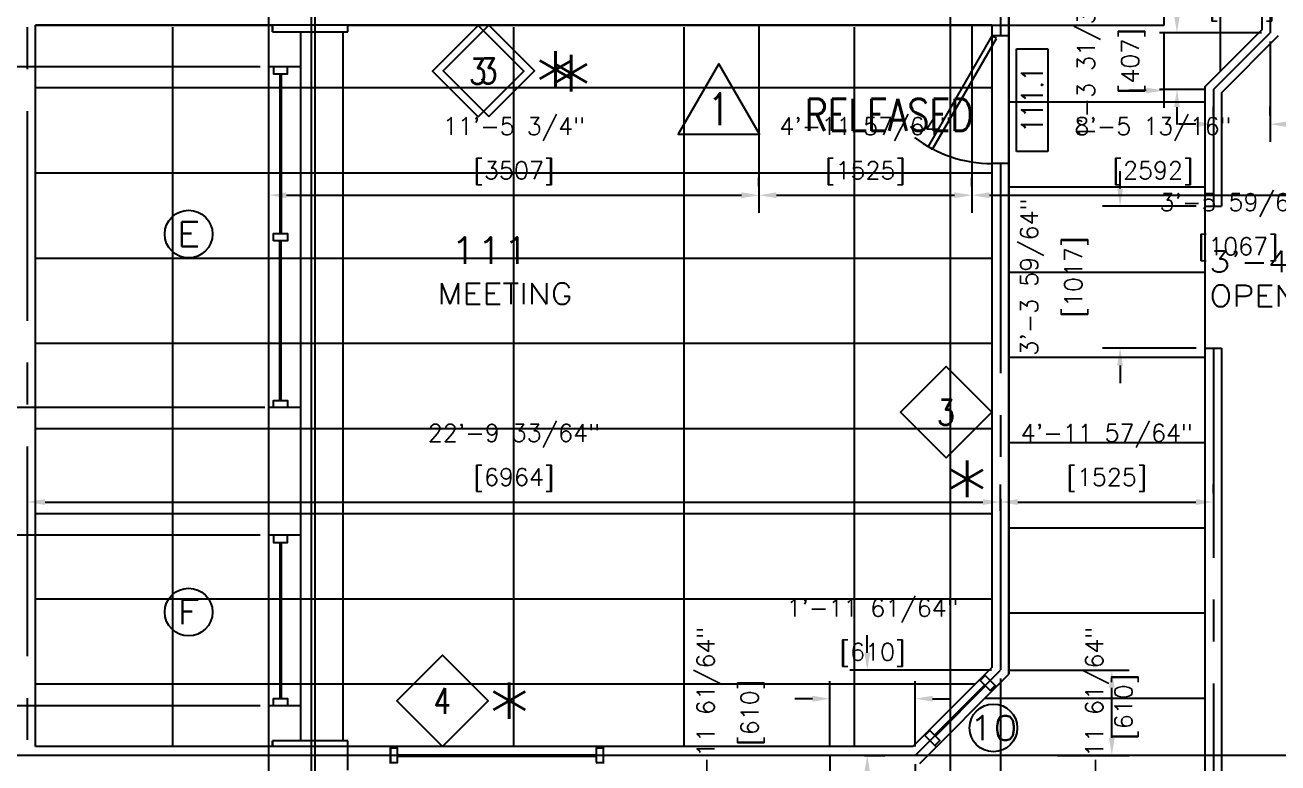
# Model space of a CAD drawing. Header units: millimetres. Extents: x -6963 to 69171, y -40930 to 8603.
# Drawn here: x 6838 to 15802, y -21487 to -16207 of the extents above; entities that cross this region are included whole.
import ezdxf
from ezdxf.enums import TextEntityAlignment as Align

# ---------------------------------------------------------------- set-up
doc = ezdxf.new("R2010")
doc.units = ezdxf.units.MM
doc.header["$LTSCALE"] = 48
doc.header["$MEASUREMENT"] = 0
doc.header["$PDMODE"] = 2
doc.linetypes.add('CENTER', pattern=[2, 1.25, -0.25, 0.25, -0.25])
doc.layers.get('0').update_dxf_attribs({"linetype": 'CONTINUOUS'})
doc.layers.get('DEFPOINTS').update_dxf_attribs({"linetype": 'CONTINUOUS'})
for name, color, linetype in [('1_Arch_Plan_Center', 134, 'CENTER'), ('1_Arch_Plan_Dim', 2, 'CONTINUOUS'), ('1_Arch_Plan_Door', 131, 'CONTINUOUS'), ('1_Arch_Plan_RoomTag', 9, 'CONTINUOUS'), ('1_Arch_Plan_Text1', 4, 'CONTINUOUS'), ('1_Arch_Plan_Wall', 7, 'CONTINUOUS'), ('1_Arch_Plan_Wall_Annot', 4, 'CONTINUOUS'), ('1_Arch_Plan_Wall_ColClad', 7, 'CONTINUOUS'), ('1_Arch_Plan_WinSec', 2, 'CONTINUOUS'), ('1_Arch_Reflected_Ceiling_Plan_Outline', 3, 'CONTINUOUS'), ('1_Arch_Reflected_Ceiling_Plan_Panel', 2, 'CONTINUOUS'), ('1_Arch_Reflected_Ceiling_Plan_Wall', 131, 'CONTINUOUS'), ('2_Arch_Plan_Dim', 2, 'CONTINUOUS'), ('2_Arch_Plan_Text1', 4, 'CONTINUOUS'), ('2_Arch_Plan_Wall', 7, 'CONTINUOUS'), ('2_Arch_Plan_Wall_Annot', 4, 'CONTINUOUS'), ('2_Arch_Plan_Wall_ColClad', 7, 'CONTINUOUS'), ('2_Arch_Plan_WinSec', 2, 'CONTINUOUS'), ('2_Arch_Reflected_Ceiling_Plan_Wall', 131, 'CONTINUOUS'), ('GRID', 131, 'CONTINUOUS'), ('TEXT', 4, 'CONTINUOUS')]:
    doc.layers.add(name, color=color, linetype=linetype)
doc.styles.add('ROMANS-115', font='romans.shx')
doc.styles.add('ROMANS-80', font='romans.shx', dxfattribs={"width": 0.8})
doc.styles.add('ROMANS80', font='romans.shx', dxfattribs={"width": 0.8})
doc.dimstyles.new('116-ROMANS-115-PS', dxfattribs={"dimscale": 96, "dimtxt": 0.0625, "dimasz": 0.0625, "dimexe": 0.0625, "dimexo": 0.03125, "dimgap": 0.03125, "dimtad": 1, "dimdec": 3, "dimrnd": 0.125, "dimzin": 1, "dimdsep": 46, "dimlunit": 4, "dimtxsty": 'ROMANS-115', "dimcen": 0.125, "dimclrd": 256, "dimclre": 256, "dimclrt": 256, "dimadec": 0, "dimazin": 0, "dimtfac": 1, "dimtdec": 3, "dimtofl": 0, "dimtmove": 2, "dimatfit": 0, "dimfxl": 1, "dimfrac": 2, "dimtolj": 1, "dimtzin": 0, "dimarcsym": 0})

# ---------------------------------------------------------------- blocks, each defined once
blk = doc.blocks.new('Door - Right Hung 36 in.')
blk.add_lwpolyline([(-0.75, -1.3), (0, 0), (-31.18, 18), (-31.93, 16.7)], close=True)
blk.add_arc((0, 0), 36, 142.6899, 180)
blk = doc.blocks.new('*D38')
at = {"layer": '1_Arch_Plan_Dim', "lineweight": -2}
for p, q in [((6856.2, -19682.7), (6856.2, -19494.8)), ((13815.8, -19682.7), (13815.8, -19494.8)), ((6981.2, -19619.8), (13690.8, -19619.8))]:
    blk.add_line(p, q, dxfattribs=at)
at = {"layer": '1_Arch_Plan_Dim'}
for points in [[(6981.2, -19598.9), (6981.2, -19640.6), (6856.2, -19619.8)], [(13690.8, -19598.9), (13690.8, -19640.6), (13815.8, -19619.8)]]:
    blk.add_solid(points, dxfattribs=at)
at = {"layer": 'DEFPOINTS', "color": 0}
for p in [(13815.8, -19619.8), (6856.2, -19745.2), (13815.8, -19745.2)]:
    blk.add_point(p, dxfattribs=at)
at = {"layer": '1_Arch_Plan_Dim', "char_height": 125, "attachment_point": 5, "style": 'ROMANS-115'}
for s, insert in [('\\A1;22\'-9 33/64"', (10336, -19146.5)), ('\\A1;[6964]', (10336, -19462))]:
    blk.add_mtext(s, dxfattribs=dict(at, insert=insert))
blk = doc.blocks.new('*D39')
at = {"layer": '1_Arch_Plan_Dim', "lineweight": -2}
for p, q in [((13815.8, -19557.3), (13815.8, -19494.8)), ((15339.8, -19557.3), (15339.8, -19494.8)), ((13940.8, -19619.8), (15214.8, -19619.8))]:
    blk.add_line(p, q, dxfattribs=at)
at = {"layer": '1_Arch_Plan_Dim'}
for points in [[(13940.8, -19598.9), (13940.8, -19640.6), (13815.8, -19619.8)], [(15214.8, -19598.9), (15214.8, -19640.6), (15339.8, -19619.8)]]:
    blk.add_solid(points, dxfattribs=at)
at = {"layer": 'DEFPOINTS', "color": 0}
for p in [(13815.8, -19619.8), (15339.8, -19619.8), (15339.8, -19619.8)]:
    blk.add_point(p, dxfattribs=at)
at = {"layer": '1_Arch_Plan_Dim', "char_height": 125, "attachment_point": 5, "style": 'ROMANS-115'}
for s, insert in [('\\A1;4\'-11 57/64"', (14577.8, -19146.5)), ('\\A1;[1525]', (14577.8, -19462))]:
    blk.add_mtext(s, dxfattribs=dict(at, insert=insert))
blk = doc.blocks.new('*D62')
at = {"layer": '1_Arch_Plan_Dim', "lineweight": -2}
for p, q in [((15746.2, -16324.6), (15746.2, -17041.3)), ((22299.4, -16853.8), (22299.4, -16791.3)), ((22174.4, -16916.3), (15871.2, -16916.3))]:
    blk.add_line(p, q, dxfattribs=at)
at = {"layer": '1_Arch_Plan_Dim'}
for points in [[(15871.2, -16895.5), (15871.2, -16937.1), (15746.2, -16916.3)], [(22174.4, -16895.5), (22174.4, -16937.1), (22299.4, -16916.3)]]:
    blk.add_solid(points, dxfattribs=at)
at = {"layer": 'DEFPOINTS', "color": 0}
for p in [(15746.2, -16262.1), (15746.2, -16916.3), (22299.4, -16916.3)]:
    blk.add_point(p, dxfattribs=at)
at = {"layer": '1_Arch_Plan_Dim', "char_height": 125, "attachment_point": 5, "style": 'ROMANS-115'}
for s, insert in [('\\A1;21\'-5 35/64"', (19022.8, -16443.1)), ('\\A1;[6557]', (19022.8, -16758.6))]:
    blk.add_mtext(s, dxfattribs=dict(at, insert=insert))
blk = doc.blocks.new('*D63')
at = {"layer": '1_Arch_Plan_Dim', "lineweight": -2}
for p, q in [((14672.3, -17377.1), (14672.3, -17252.1)), ((15217, -17502.1), (14547.3, -17502.1)), ((15217, -18518.1), (14547.3, -18518.1)), ((14672.3, -18643.1), (14672.3, -18768.1))]:
    blk.add_line(p, q, dxfattribs=at)
at = {"layer": '1_Arch_Plan_Dim'}
for points in [[(14651.5, -17377.1), (14693.2, -17377.1), (14672.3, -17502.1)], [(14651.5, -18643.1), (14693.2, -18643.1), (14672.3, -18518.1)]]:
    blk.add_solid(points, dxfattribs=at)
at = {"layer": 'DEFPOINTS', "color": 0}
for p in [(15279.5, -17502.1), (14672.3, -18518.1), (15279.5, -18518.1)]:
    blk.add_point(p, dxfattribs=at)
at = {"layer": '1_Arch_Plan_Dim', "char_height": 125, "attachment_point": 5, "rotation": 90, "style": 'ROMANS-115'}
for s, insert in [('\\A1;3\'-3 59/64"', (14042.9, -18010.1)), ('\\A1;[1017]', (14358.3, -18010.1))]:
    blk.add_mtext(s, dxfattribs=dict(at, insert=insert))
blk = doc.blocks.new('*D84')
at = {"layer": '1_Arch_Plan_Dim', "lineweight": -2}
for p, q in [((15339.8, -16853.8), (15339.8, -16791.3)), ((15746.2, -16853.8), (15746.2, -16791.3)), ((15214.8, -16916.3), (15089.8, -16916.3)), ((15871.2, -16916.3), (15996.2, -16916.3))]:
    blk.add_line(p, q, dxfattribs=at)
at = {"layer": '1_Arch_Plan_Dim'}
for points in [[(15214.8, -16895.5), (15214.8, -16937.1), (15339.8, -16916.3)], [(15871.2, -16895.5), (15871.2, -16937.1), (15746.2, -16916.3)]]:
    blk.add_solid(points, dxfattribs=at)
at = {"layer": 'DEFPOINTS', "color": 0}
for p in [(15339.8, -16916.3), (15339.8, -16916.3), (15746.2, -16916.3)]:
    blk.add_point(p, dxfattribs=at)
at = {"layer": '1_Arch_Plan_Dim', "char_height": 125, "attachment_point": 5, "style": 'ROMANS-115'}
for s, insert in [('\\A1;1\'-3 31/32"', (15543, -15780.9)), ('\\A1;[407]', (15543, -16096.4))]:
    blk.add_mtext(s, dxfattribs=dict(at, insert=insert))
blk = doc.blocks.new('*D85')
at = {"layer": '1_Arch_Plan_Dim', "lineweight": -2}
for p, q in [((15079.2, -16137.1), (15079.2, -16012.1)), ((15683.7, -16262.1), (14954.2, -16262.1)), ((15277.3, -16668.5), (14954.2, -16668.5)), ((15079.2, -16793.5), (15079.2, -16918.5))]:
    blk.add_line(p, q, dxfattribs=at)
at = {"layer": '1_Arch_Plan_Dim'}
for points in [[(15058.4, -16137.1), (15100.1, -16137.1), (15079.2, -16262.1)], [(15058.4, -16793.5), (15100.1, -16793.5), (15079.2, -16668.5)]]:
    blk.add_solid(points, dxfattribs=at)
at = {"layer": 'DEFPOINTS', "color": 0}
for p in [(15079.2, -16262.1), (15746.2, -16262.1), (15339.8, -16668.5)]:
    blk.add_point(p, dxfattribs=at)
at = {"layer": '1_Arch_Plan_Dim', "char_height": 125, "attachment_point": 5, "rotation": 90, "style": 'ROMANS-115'}
for s, insert in [('\\A1;1\'-3 31/32"', (14449.8, -16465.3)), ('\\A1;[407]', (14765.3, -16465.3))]:
    blk.add_mtext(s, dxfattribs=dict(at, insert=insert))
blk = doc.blocks.new('*D89')
at = {"layer": '1_Arch_Plan_Dim', "lineweight": -2}
for p, q in [((13878.3, -20823.1), (14738.3, -20823.1)), ((14613.3, -21307.7), (14613.3, -20948.1)), ((14224.2, -21432.7), (14738.3, -21432.7))]:
    blk.add_line(p, q, dxfattribs=at)
at = {"layer": '1_Arch_Plan_Dim'}
for points in [[(14592.5, -20948.1), (14634.1, -20948.1), (14613.3, -20823.1)], [(14592.5, -21307.7), (14634.1, -21307.7), (14613.3, -21432.7)]]:
    blk.add_solid(points, dxfattribs=at)
at = {"layer": 'DEFPOINTS', "color": 0}
for p in [(13815.8, -20823.1), (14613.3, -20823.1), (14161.7, -21432.7)]:
    blk.add_point(p, dxfattribs=at)
at = {"layer": '1_Arch_Plan_Dim', "insert": (14613.3, -21127.9), "char_height": 125, "attachment_point": 5, "rotation": 90, "style": 'ROMANS-115'}
blk.add_mtext('\\A1;1\'-11 61/64"\\P [610]', dxfattribs=at)
blk = doc.blocks.new('*D90')
at = {"layer": '1_Arch_Plan_Dim', "lineweight": -2}
for p, q in [((12863.4, -20698.1), (12863.4, -20573.1)), ((13753.3, -20823.1), (12738.4, -20823.1)), ((12845, -21432.7), (12988.4, -21432.7)), ((12863.4, -21557.7), (12863.4, -21682.7))]:
    blk.add_line(p, q, dxfattribs=at)
at = {"layer": '1_Arch_Plan_Dim'}
for points in [[(12842.6, -20698.1), (12884.3, -20698.1), (12863.4, -20823.1)], [(12842.6, -21557.7), (12884.3, -21557.7), (12863.4, -21432.7)]]:
    blk.add_solid(points, dxfattribs=at)
at = {"layer": 'DEFPOINTS', "color": 0}
for p in [(12863.4, -20823.1), (13815.8, -20823.1), (12782.5, -21432.7)]:
    blk.add_point(p, dxfattribs=at)
at = {"layer": '1_Arch_Plan_Dim', "char_height": 125, "attachment_point": 5, "rotation": 90, "style": 'ROMANS-115'}
for s, insert in [('\\A1;1\'-11 61/64"', (11728, -21127.9)), ('\\A1;[610]', (12043.5, -21127.9))]:
    blk.add_mtext(s, dxfattribs=dict(at, insert=insert))
blk = doc.blocks.new('*D110')
at = {"layer": '1_Arch_Plan_Dim', "lineweight": -2}
for p, q in [((13815.8, -20882.5), (13815.8, -22391.7)), ((15339.8, -21645.6), (15339.8, -22391.7)), ((13940.8, -22266.7), (15214.8, -22266.7))]:
    blk.add_line(p, q, dxfattribs=at)
at = {"layer": '1_Arch_Plan_Dim'}
for points in [[(13940.8, -22245.8), (13940.8, -22287.5), (13815.8, -22266.7)], [(15214.8, -22245.8), (15214.8, -22287.5), (15339.8, -22266.7)]]:
    blk.add_solid(points, dxfattribs=at)
at = {"layer": 'DEFPOINTS', "color": 0}
for p in [(13815.8, -20820), (15339.8, -21583.1), (15339.8, -22266.7)]:
    blk.add_point(p, dxfattribs=at)
at = {"layer": '1_Arch_Plan_Dim', "char_height": 125, "attachment_point": 5, "style": 'ROMANS-115'}
for s, insert in [('\\A1;4\'-11 57/64"', (14577.8, -21793.5)), ('\\A1;[1525]', (14577.8, -22108.9))]:
    blk.add_mtext(s, dxfattribs=dict(at, insert=insert))
blk = doc.blocks.new('*D111')
at = {"layer": '1_Arch_Plan_Dim', "lineweight": -2}
for p, q in [((13206.2, -21495.2), (13206.2, -22391.7)), ((13815.8, -22204.2), (13815.8, -22141.7)), ((13690.8, -22266.7), (13331.2, -22266.7))]:
    blk.add_line(p, q, dxfattribs=at)
at = {"layer": '1_Arch_Plan_Dim'}
for points in [[(13331.2, -22245.8), (13331.2, -22287.5), (13206.2, -22266.7)], [(13690.8, -22245.8), (13690.8, -22287.5), (13815.8, -22266.7)]]:
    blk.add_solid(points, dxfattribs=at)
at = {"layer": 'DEFPOINTS', "color": 0}
for p in [(13206.2, -21432.7), (13206.2, -22266.7), (13815.8, -22266.7)]:
    blk.add_point(p, dxfattribs=at)
at = {"layer": '1_Arch_Plan_Dim', "insert": (13511, -22266.7), "char_height": 125, "attachment_point": 5, "style": 'ROMANS-115'}
blk.add_mtext('\\A1;1\'-11 61/64"\\P [610]', dxfattribs=at)
blk = doc.blocks.new('*D112')
at = {"layer": '1_Arch_Plan_Dim', "lineweight": -2}
for p, q in [((12596.6, -21370.2), (12596.6, -20902)), ((13206.2, -21370.2), (13206.2, -20902)), ((12471.6, -21027), (12346.6, -21027)), ((13331.2, -21027), (13456.2, -21027))]:
    blk.add_line(p, q, dxfattribs=at)
at = {"layer": '1_Arch_Plan_Dim'}
for points in [[(12471.6, -21006.2), (12471.6, -21047.9), (12596.6, -21027)], [(13331.2, -21006.2), (13331.2, -21047.9), (13206.2, -21027)]]:
    blk.add_solid(points, dxfattribs=at)
at = {"layer": 'DEFPOINTS', "color": 0}
for p in [(12596.6, -21027), (12596.6, -21432.7), (13206.2, -21432.7)]:
    blk.add_point(p, dxfattribs=at)
at = {"layer": '1_Arch_Plan_Dim', "char_height": 125, "attachment_point": 5, "style": 'ROMANS-115'}
for s, insert in [('\\A1;1\'-11 61/64"', (12901.4, -20397.6)), ('\\A1;[610]', (12901.4, -20713))]:
    blk.add_mtext(s, dxfattribs=dict(at, insert=insert))
blk = doc.blocks.new('*D141')
at = {"layer": '2_Arch_Plan_Dim', "lineweight": -2}
for p, q in [((12088.6, -16212), (12088.6, -17549.3)), ((8583.4, -17450.5), (8583.4, -17299.3)), ((8708.4, -17424.3), (11963.6, -17424.3))]:
    blk.add_line(p, q, dxfattribs=at)
at = {"layer": '2_Arch_Plan_Dim'}
for points in [[(8708.4, -17403.5), (8708.4, -17445.2), (8583.4, -17424.3)], [(11963.6, -17403.5), (11963.6, -17445.2), (12088.6, -17424.3)]]:
    blk.add_solid(points, dxfattribs=at)
at = {"layer": 'DEFPOINTS', "color": 0}
for p in [(12088.6, -16149.5), (12088.6, -17424.3), (8583.4, -17513)]:
    blk.add_point(p, dxfattribs=at)
at = {"layer": '2_Arch_Plan_Dim', "char_height": 125, "attachment_point": 5, "style": 'ROMANS-115'}
for s, insert in [('\\A1;11\'-5 3/4"', (10336, -16951.1)), ('\\A1;[3507]', (10336, -17266.6))]:
    blk.add_mtext(s, dxfattribs=dict(at, insert=insert))
blk = doc.blocks.new('*D142')
at = {"layer": '2_Arch_Plan_Dim', "lineweight": -2}
for p, q in [((5472.5, -16149.5), (5535, -16149.5)), ((5410, -16274.5), (5410, -23339.7)), ((8520.9, -23464.7), (5285, -23464.7))]:
    blk.add_line(p, q, dxfattribs=at)
at = {"layer": '2_Arch_Plan_Dim'}
for points in [[(5389.2, -16274.5), (5430.8, -16274.5), (5410, -16149.5)], [(5389.2, -23339.7), (5430.8, -23339.7), (5410, -23464.7)]]:
    blk.add_solid(points, dxfattribs=at)
at = {"layer": 'DEFPOINTS', "color": 0}
for p in [(5410, -16149.5), (5410, -23464.7), (8583.4, -23464.7)]:
    blk.add_point(p, dxfattribs=at)
at = {"layer": '2_Arch_Plan_Dim', "char_height": 125, "attachment_point": 5, "rotation": 90, "style": 'ROMANS-115'}
for s, insert in [('\\A1;23\'-11 31/64"', (4936.8, -19807.1)), ('\\A1;[7319]', (5252.3, -19807.1))]:
    blk.add_mtext(s, dxfattribs=dict(at, insert=insert))
blk = doc.blocks.new('*D163')
at = {"layer": '2_Arch_Plan_Dim', "lineweight": -2}
for p, q in [((14984.2, -16269.2), (14984.2, -16800.1)), ((16051, -16272.4), (16051, -16800.1)), ((14859.2, -16675.1), (14734.2, -16675.1)), ((16176, -16675.1), (16301, -16675.1))]:
    blk.add_line(p, q, dxfattribs=at)
at = {"layer": '2_Arch_Plan_Dim'}
for points in [[(14859.2, -16654.3), (14859.2, -16695.9), (14984.2, -16675.1)], [(16176, -16654.3), (16176, -16695.9), (16051, -16675.1)]]:
    blk.add_solid(points, dxfattribs=at)
at = {"layer": 'DEFPOINTS', "color": 0}
for p in [(14984.2, -16206.7), (16051, -16209.9), (14984.2, -16675.1)]:
    blk.add_point(p, dxfattribs=at)
at = {"layer": '2_Arch_Plan_Dim', "char_height": 125, "attachment_point": 5, "style": 'ROMANS-115'}
for s, insert in [('\\A1;3\'-5 59/64"', (15517.6, -17495)), ('\\A1;[1067]', (15517.6, -17810.5))]:
    blk.add_mtext(s, dxfattribs=dict(at, insert=insert))
blk = doc.blocks.new('*D169')
at = {"layer": '2_Arch_Plan_Dim', "lineweight": -2}
for p, q in [((13612.6, -16212), (13612.6, -17549.3)), ((12088.6, -17361.8), (12088.6, -17299.3)), ((12213.6, -17424.3), (13487.6, -17424.3))]:
    blk.add_line(p, q, dxfattribs=at)
at = {"layer": '2_Arch_Plan_Dim'}
for points in [[(12213.6, -17403.5), (12213.6, -17445.2), (12088.6, -17424.3)], [(13487.6, -17403.5), (13487.6, -17445.2), (13612.6, -17424.3)]]:
    blk.add_solid(points, dxfattribs=at)
at = {"layer": 'DEFPOINTS', "color": 0}
for p in [(13612.6, -16149.5), (12088.6, -17424.3), (13612.6, -17424.3)]:
    blk.add_point(p, dxfattribs=at)
at = {"layer": '2_Arch_Plan_Dim', "char_height": 125, "attachment_point": 5, "style": 'ROMANS-115'}
for s, insert in [('\\A1;4\'-11 57/64"', (12850.6, -16951.1)), ('\\A1;[1525]', (12850.6, -17266.6))]:
    blk.add_mtext(s, dxfattribs=dict(at, insert=insert))
blk = doc.blocks.new('*D170')
at = {"layer": '2_Arch_Plan_Dim', "lineweight": -2}
for p, q in [((13612.6, -17361.8), (13612.6, -17299.3)), ((16203.4, -17361.8), (16203.4, -17299.3)), ((13737.6, -17424.3), (16078.4, -17424.3))]:
    blk.add_line(p, q, dxfattribs=at)
at = {"layer": '2_Arch_Plan_Dim'}
for points in [[(13737.6, -17403.5), (13737.6, -17445.2), (13612.6, -17424.3)], [(16078.4, -17403.5), (16078.4, -17445.2), (16203.4, -17424.3)]]:
    blk.add_solid(points, dxfattribs=at)
at = {"layer": 'DEFPOINTS', "color": 0}
for p in [(13612.6, -17424.3), (16203.4, -17424.3), (16203.4, -17424.3)]:
    blk.add_point(p, dxfattribs=at)
at = {"layer": '2_Arch_Plan_Dim', "char_height": 125, "attachment_point": 5, "style": 'ROMANS-115'}
for s, insert in [('\\A1;8\'-5 13/16"', (14908, -16951.1)), ('\\A1;[2592]', (14908, -17266.6))]:
    blk.add_mtext(s, dxfattribs=dict(at, insert=insert))
blk = doc.blocks.new('*D193')
at = {"layer": '2_Arch_Plan_Dim', "lineweight": -2}
for p, q in [((8520.9, -16505.1), (6404.4, -16505.1)), ((6529.4, -16630.1), (6529.4, -18818.5)), ((8552.7, -18943.5), (6404.4, -18943.5))]:
    blk.add_line(p, q, dxfattribs=at)
at = {"layer": '2_Arch_Plan_Dim'}
for points in [[(6508.5, -16630.1), (6550.2, -16630.1), (6529.4, -16505.1)], [(6508.5, -18818.5), (6550.2, -18818.5), (6529.4, -18943.5)]]:
    blk.add_solid(points, dxfattribs=at)
at = {"layer": 'DEFPOINTS', "color": 0}
for p in [(8583.4, -16505.1), (6529.4, -18943.5), (8615.2, -18943.5)]:
    blk.add_point(p, dxfattribs=at)
at = {"layer": '2_Arch_Plan_Dim', "char_height": 125, "attachment_point": 5, "rotation": 90, "style": 'ROMANS-115'}
for s, insert in [('\\A1;7\'-11 53/64"', (6056.2, -17724.3)), ('\\A1;[2440]', (6371.6, -17724.3))]:
    blk.add_mtext(s, dxfattribs=dict(at, insert=insert))
blk = doc.blocks.new('*D195')
at = {"layer": '2_Arch_Plan_Dim', "lineweight": -2}
for p, q in [((6529.4, -19732.9), (6529.4, -19607.9)), ((8520.9, -19857.9), (6404.4, -19857.9)), ((8520.9, -21077.1), (6404.4, -21077.1)), ((6529.4, -21202.1), (6529.4, -21327.1))]:
    blk.add_line(p, q, dxfattribs=at)
at = {"layer": '2_Arch_Plan_Dim'}
for points in [[(6508.5, -19732.9), (6550.2, -19732.9), (6529.4, -19857.9)], [(6508.5, -21202.1), (6550.2, -21202.1), (6529.4, -21077.1)]]:
    blk.add_solid(points, dxfattribs=at)
at = {"layer": 'DEFPOINTS', "color": 0}
for p in [(8583.4, -19857.9), (6529.4, -21077.1), (8583.4, -21077.1)]:
    blk.add_point(p, dxfattribs=at)
at = {"layer": '2_Arch_Plan_Dim', "char_height": 125, "attachment_point": 5, "rotation": 90, "style": 'ROMANS-115'}
for s, insert in [('\\A1;3\'-11 59/64"', (5899.9, -20467.5)), ('\\A1;[1220]', (6215.4, -20467.5))]:
    blk.add_mtext(s, dxfattribs=dict(at, insert=insert))
blk = doc.blocks.new('Wall Number')
at = {"color": 5}
blk.add_lwpolyline([(-21.45, -21.45), (0, 0), (-21.45, 21.45), (-42.89, 0)], close=True, dxfattribs=at)
at = {"style": 'ROMANS80', "width": 0.8}
blk.add_attdef('WALL', text='', height=12, dxfattribs=at).set_placement((-21.62, -0.08), align=Align.MIDDLE)
blk = doc.blocks.new('Window')
blk.add_circle((0.4356, 0.3589), 0.0609)
at = {"style": 'ROMANS-80', "width": 1.15}
blk.add_attdef('WINDOW', text='', height=0.0625, dxfattribs=at).set_placement((0.4356, 0.3589), align=Align.MIDDLE)
blk = doc.blocks.new('DOOR2')
for p, q in [((0, 13.18), (43.28, 13.18)), ((0, 0), (0, 13.18)), ((43.28, 13.18), (43.28, 0)), ((43.28, 0), (0, 0))]:
    blk.add_line(p, q)
at = {"style": 'ROMANS80', "width": 0.8}
blk.add_attdef('DOOR', text='', height=9, dxfattribs=at).set_placement((21.91, 6.68), align=Align.MIDDLE)
blk = doc.blocks.new('Rev')
blk.add_lwpolyline([(1.2429, 0.2404), (1.0835, -0.0358), (1.4023, -0.0358)], close=True)
at = {"style": 'ROMANS-80', "width": 0.8}
blk.add_attdef('REV', text='', height=0.125, dxfattribs=at).set_placement((1.2423, 0.0621), align=Align.MIDDLE)
for p in [(1.5785, -0.0596), (4.4944, -0.0596)]:
    blk.add_attdef('REV', text='', height=0.125, dxfattribs=at).set_placement(p, align=Align.BOTTOM_LEFT)

msp = doc.modelspace()

# ---------------------------------------------------------------- linework, layer by layer
at = {"layer": '1_Arch_Plan_Center', "ltscale": 25}
for p, q in [((15746.2061547, -7023.1999451), (15746.2061547, -16262.1069951)), ((6856.2061547, -25522.13469), (6856.2061547, -9443.93469)), ((13815.8061547, -13558.73469), (13815.8061547, -16286.05969)), ((15339.8061547, -16668.5069951), (15746.2061547, -16262.1069951)), ((15339.8061547, -16668.5069951), (15339.8061547, -17502.08469)), ((13815.8061547, -17197.28469), (13815.8061547, -20819.95969)), ((15339.8061547, -18518.08469), (15339.8061547, -26182.9472568)), ((13206.2061547, -21432.73469), (13815.8061547, -20823.13469)), ((13182.5338496, -21432.73469), (6856.2061547, -21432.73469)), ((12596.6061547, -21432.73469), (12596.6061547, -21566.08469))]:
    msp.add_line(p, q, dxfattribs=at)
at = {"layer": '1_Arch_Plan_Wall'}
for p, q in [((15685.8811547, -11857.3472568), (15685.8811547, -16241.60969)), ((13876.1311547, -13501.58469), (13876.1311547, -16286.05969)), ((13755.4811547, -16206.68469), (6913.3561547, -16206.68469)), ((6913.3561547, -21369.23469), (6913.3561547, -16206.68469)), ((13755.4811547, -16206.68469), (13755.4811547, -16282.88469)), ((13876.1311547, -16282.88469), (13755.4811547, -16282.88469)), ((15279.4811547, -16648.00969), (15685.8811547, -16241.60969)), ((15396.9561547, -16692.1793002), (15806.5311547, -16282.6043002)), ((15279.4811547, -16648.00969), (15279.4811547, -17502.08469)), ((15396.9561547, -16692.1793002), (15396.9561547, -17502.08469)), ((13876.1311547, -17197.28469), (13755.4811547, -17197.28469)), ((13755.4811547, -17200.45969), (13755.4811547, -20802.6373849)), ((13876.1311547, -17197.28469), (13876.1311547, -20852.6122512)), ((15279.4811547, -17502.08469), (15396.9561547, -17502.08469)), ((15279.4811547, -18518.08469), (15279.4811547, -26207.93469)), ((15279.4811547, -18518.08469), (15396.9561547, -18518.08469)), ((15396.9561547, -18518.08469), (15396.9561547, -26159.2749517)), ((13188.8838496, -21369.23469), (13755.4811547, -20802.6373849)), ((13238.8587159, -21489.88469), (13876.1311547, -20852.6122512)), ((13702.4474297, -20855.6711099), (13787.7598628, -20940.9835431)), ((13271.3951359, -21286.7234037), (13356.707569, -21372.0358369)), ((13188.8838496, -21369.23469), (6913.3561547, -21369.23469)), ((9451.9253429, -21489.88469), (9451.9253429, -21369.23469)), ((10975.9253429, -21489.88469), (10975.9253429, -21369.23469))]:
    msp.add_line(p, q, dxfattribs=at)
at = {"layer": '1_Arch_Plan_Wall_ColClad'}
for p, q in [((8608.8061547, -16254.3096392), (8608.8061547, -16206.68469)), ((9148.5561547, -16254.3096392), (9148.5561547, -16206.68469)), ((8608.8061547, -16254.3096392), (9148.5561547, -16254.3096392)), ((9148.5561547, -21327.9597408), (8608.8061547, -21327.9597408)), ((8608.8061547, -21369.23469), (8608.8061547, -21327.9597408)), ((9148.5561547, -21369.23469), (9148.5561547, -21327.9597408))]:
    msp.add_line(p, q, dxfattribs=at)
at = {"layer": '1_Arch_Plan_WinSec'}
for p, q in [((13344.3597169, -21287.8459357), (13703.5699617, -20928.6356909)), ((13351.0949089, -21294.5811278), (13710.3051538, -20935.370883)), ((9502.7253429, -21427.97219), (10925.1253429, -21427.97219)), ((9502.7253429, -21437.49719), (10925.1253429, -21437.49719))]:
    msp.add_line(p, q, dxfattribs=at)
for points in [[(13742.8585822, -20967.9243114), (13778.7796067, -20932.0032869), (13706.9375577, -20860.161238), (13671.0165333, -20896.0822625)], [(13347.7273129, -21363.0555808), (13383.6483374, -21327.1345563), (13311.8062884, -21255.2925073), (13275.8852639, -21291.2135318)], [(9451.9253429, -21483.53469), (9502.7253429, -21483.53469), (9502.7253429, -21381.93469), (9451.9253429, -21381.93469)], [(10925.1253429, -21483.53469), (10975.9253429, -21483.53469), (10975.9253429, -21381.93469), (10925.1253429, -21381.93469)]]:
    msp.add_lwpolyline(points, close=True, dxfattribs=at)
at = {"layer": '1_Arch_Reflected_Ceiling_Plan_Outline'}
for p, q in [((15685.8811547, -11880.74719), (15685.8811547, -16241.60969)), ((13876.1311547, -20852.6122512), (13876.1311547, -13501.58469)), ((6913.3561547, -16206.68469), (8608.8061547, -16206.68469)), ((6913.3561547, -21369.23469), (6913.3561547, -16206.68469)), ((8608.8061547, -16206.68469), (8608.8061547, -16254.3096392)), ((9148.5561547, -16254.3096392), (9148.5561547, -16206.68469)), ((9148.5561547, -16206.68469), (13755.4811547, -16206.68469)), ((13755.4811547, -16206.68469), (13755.4811547, -20802.6373849)), ((8608.8061547, -16254.3096392), (9148.5561547, -16254.3096392)), ((15685.8811547, -16241.60969), (15279.4811547, -16648.00969)), ((15279.4811547, -16648.00969), (15279.4811547, -26207.93469)), ((13755.4811547, -20802.6373849), (13188.8838496, -21369.23469)), ((13238.8587159, -21489.88469), (13876.1311547, -20852.6122512)), ((9148.5561547, -21327.9597408), (8608.8061547, -21327.9597408)), ((8608.8061547, -21327.9597408), (8608.8061547, -21369.23469)), ((9148.5561547, -21369.23469), (9148.5561547, -21327.9597408)), ((8608.8061547, -21369.23469), (6913.3561547, -21369.23469)), ((13188.8838496, -21369.23469), (9148.5561547, -21369.23469))]:
    msp.add_line(p, q, dxfattribs=at)
at = {"layer": '1_Arch_Reflected_Ceiling_Plan_Panel'}
for p, q in [((15390.6061547, -16536.88469), (15390.6061547, -8281.88469)), ((7896.0186547, -21369.23469), (7896.0186547, -16221.0983887)), ((10334.4186547, -21369.23469), (10334.4186547, -16221.0983887)), ((11553.6186547, -21369.23469), (11553.6186547, -16221.0983887)), ((12772.8186547, -21369.23469), (12772.8186547, -16221.0983887)), ((9115.2186547, -21327.9597408), (9115.2186547, -16254.3096392)), ((6913.3561547, -16654.35969), (13755.4811547, -16654.35969)), ((15279.4811547, -16757.54719), (13876.1311547, -16757.54719)), ((6913.3561547, -17263.95969), (13755.4811547, -17263.95969)), ((15279.4811547, -17367.14719), (13876.1311547, -17367.14719)), ((15279.4811547, -17502.08469), (15279.4811547, -19026.08469)), ((6913.3561547, -17873.55969), (13755.4811547, -17873.55969)), ((15279.4811547, -17976.74719), (13876.1311547, -17976.74719)), ((6913.3561547, -18483.15969), (13755.4811547, -18483.15969)), ((15279.4811547, -18586.34719), (13876.1311547, -18586.34719)), ((6913.3561547, -19092.75969), (13755.4811547, -19092.75969)), ((15279.4811547, -19195.94719), (13876.1311547, -19195.94719)), ((6913.3561547, -19702.35969), (13755.4811547, -19702.35969)), ((15279.4811547, -19805.54719), (13876.1311547, -19805.54719)), ((6913.3561547, -20311.95969), (13755.4811547, -20311.95969)), ((15279.4811547, -20415.14719), (13876.1311547, -20415.14719)), ((6913.3561547, -20921.55969), (13636.5588496, -20921.55969)), ((15279.4811547, -21024.74719), (13703.9962159, -21024.74719))]:
    msp.add_line(p, q, dxfattribs=at)
at = {"layer": '1_Arch_Reflected_Ceiling_Plan_Wall'}
for p, q in [((15685.8811547, -11857.3472568), (15685.8811547, -16241.60969)), ((13876.1311547, -13501.58469), (13876.1311547, -16286.05969)), ((6913.3561547, -21369.23469), (6913.3561547, -16206.68469)), ((8608.8061547, -16206.68469), (6913.3561547, -16206.68469)), ((13755.4811547, -16206.68469), (9148.5561547, -16206.68469)), ((13755.4811547, -16206.68469), (13755.4811547, -20802.6373849)), ((13876.1311547, -16286.05969), (13876.1311547, -20852.6122512)), ((15279.4811547, -16648.00969), (15685.8811547, -16241.60969)), ((15396.9561547, -16692.1793002), (15806.5311547, -16282.6043002)), ((15279.4811547, -16648.00969), (15279.4811547, -17502.08469)), ((15396.9561547, -16692.1793002), (15396.9561547, -17502.08469)), ((15279.4811547, -17502.08469), (15396.9561547, -17502.08469)), ((15279.4811547, -18518.08469), (15279.4811547, -26207.93469)), ((15279.4811547, -18518.08469), (15396.9561547, -18518.08469)), ((15396.9561547, -18518.08469), (15396.9561547, -26159.2749517)), ((13188.8838496, -21369.23469), (13755.4811547, -20802.6373849)), ((13238.8587159, -21489.88469), (13876.1311547, -20852.6122512)), ((8608.8061547, -21369.23469), (6913.3561547, -21369.23469)), ((13188.8838496, -21369.23469), (9148.5561547, -21369.23469))]:
    msp.add_line(p, q, dxfattribs=at)
at = {"layer": '2_Arch_Plan_Wall'}
for p, q in [((8583.4061547, -27122.33469), (8583.4061547, 309.66531)), ((14984.2061547, -16209.85969), (9148.5561547, -16209.85969)), ((8812.0061547, -21327.9597408), (8812.0061547, -16254.3096392)), ((8812.0061547, -16505.13469), (8583.4061547, -16505.13469)), ((8812.0061547, -18943.53469), (8583.4061547, -18943.53469)), ((8812.0061547, -19857.93469), (8583.4061547, -19857.93469)), ((8812.0061547, -21077.13469), (8583.4061547, -21077.13469))]:
    msp.add_line(p, q, dxfattribs=at)
at = {"layer": '2_Arch_Plan_Wall_ColClad'}
for p, q in [((9148.5561547, -16254.3096392), (9148.5561547, -16209.85969)), ((8812.0061547, -16254.3096392), (9148.5561547, -16254.3096392)), ((9148.5561547, -21327.9597408), (8812.0061547, -21327.9597408)), ((9148.5561547, -21537.5096392), (9148.5561547, -21327.9597408))]:
    msp.add_line(p, q, dxfattribs=at)
at = {"layer": '2_Arch_Plan_WinSec'}
for p, q in [((8661.1936547, -16555.93469), (8661.1936547, -17698.93469)), ((8670.7186547, -16555.93469), (8670.7186547, -17698.93469)), ((8661.1936547, -18892.73469), (8661.1936547, -17749.73469)), ((8670.7186547, -18892.73469), (8670.7186547, -17749.73469)), ((8661.1936547, -19908.73469), (8661.1936547, -21026.33469)), ((8670.7186547, -19908.73469), (8670.7186547, -21026.33469))]:
    msp.add_line(p, q, dxfattribs=at)
for points in [[(8615.1561547, -16505.13469), (8615.1561547, -16555.93469), (8716.7561547, -16555.93469), (8716.7561547, -16505.13469)], [(8615.1561547, -16505.13469), (8615.1561547, -16555.93469), (8716.7561547, -16555.93469), (8716.7561547, -16505.13469)], [(8615.1561547, -17749.73469), (8615.1561547, -17698.93469), (8716.7561547, -17698.93469), (8716.7561547, -17749.73469)], [(8615.1561547, -17749.73469), (8615.1561547, -17698.93469), (8716.7561547, -17698.93469), (8716.7561547, -17749.73469)], [(8615.1561547, -18943.53469), (8615.1561547, -18892.73469), (8716.7561547, -18892.73469), (8716.7561547, -18943.53469)], [(8615.1561547, -18943.53469), (8615.1561547, -18892.73469), (8716.7561547, -18892.73469), (8716.7561547, -18943.53469)], [(8615.1561547, -19857.93469), (8615.1561547, -19908.73469), (8716.7561547, -19908.73469), (8716.7561547, -19857.93469)], [(8615.1561547, -19857.93469), (8615.1561547, -19908.73469), (8716.7561547, -19908.73469), (8716.7561547, -19857.93469)], [(8615.1561547, -21077.13469), (8615.1561547, -21026.33469), (8716.7561547, -21026.33469), (8716.7561547, -21077.13469)]]:
    msp.add_lwpolyline(points, close=True, dxfattribs=at)
at = {"layer": '2_Arch_Reflected_Ceiling_Plan_Wall'}
for p, q in [((8583.4061547, -27122.33469), (8583.4061547, 309.66531)), ((14984.2061547, -16089.20969), (14984.2061547, -16209.85969)), ((14984.2061547, -16209.85969), (9148.5561547, -16209.85969)), ((8812.0061547, -21327.9597408), (8812.0061547, -16254.3096392))]:
    msp.add_line(p, q, dxfattribs=at)
at = {"layer": 'GRID'}
for p, q in [((8583.4061547, -29865.53469), (8583.4061547, 6418.7732987)), ((8583.4061547, -29560.73469), (8583.4061547, 6418.7732987)), ((8888.2061547, -29560.73469), (8888.2061547, 6418.7732987)), ((8913.6061547, -29865.53469), (8913.6061547, 6418.7732987)), ((13460.2061547, -29865.53469), (13460.2061547, 6418.7732987)), ((13460.2061547, -29865.53469), (13460.2061547, 6418.7732987)), ((69170.9627619, -21432.73469), (-6864.8649685, -21432.73469))]:
    msp.add_line(p, q, dxfattribs=at)

# ---------------------------------------------------------------- block references
at = {"layer": '1_Arch_Plan_Door', "xscale": 25.4, "yscale": 25.4, "zscale": 25.4, "rotation": 90}
msp.add_blockref('Door - Right Hung 36 in.', (13755.4811547, -16282.88469), dxfattribs=at)
at = {"layer": '1_Arch_Plan_Text1', "xscale": 16.96516799653145, "yscale": 16.96516799653145, "zscale": 16.96516799653145, "rotation": 90}
msp.add_blockref('DOOR2', (14155.8788723, -17111.4830894), dxfattribs=at).add_auto_attribs({'DOOR': '111.1'})
at = {"layer": '1_Arch_Plan_Text1', "xscale": 2804.159999427447, "yscale": 2804.159999427447, "zscale": 2804.159999427447}
msp.add_blockref('Window', (12544.5884729, -22242.6504704), dxfattribs=at).add_auto_attribs({'WINDOW': '10'})
at = {"layer": '1_Arch_Plan_Wall_Annot', "xscale": 15.23999999688914, "yscale": 15.23999999688914, "zscale": 15.23999999688914}
for p, values in [((10483.9800402, -16533.5363441), {'WALL': '3'}), ((13755.4811547, -18977.2649111), {'WALL': '3'}), ((10152.5521585, -21042.3830358), {'WALL': '4'})]:
    msp.add_blockref('Wall Number', p, dxfattribs=at).add_auto_attribs(values)
at = {"layer": '2_Arch_Plan_Text1', "xscale": 2804.159999427531, "yscale": 2804.159999427531, "zscale": 2804.159999427531}
for p, values in [((6786.9312627, -18709.0594741), {'WINDOW': 'E'}), ((6786.9312627, -21413.5235197), {'WINDOW': 'F'})]:
    msp.add_blockref('Window', p, dxfattribs=at).add_auto_attribs(values)
at = {"layer": '2_Arch_Plan_Wall_Annot', "xscale": 15.23999999680467, "yscale": 15.23999999680467, "zscale": 15.23999999680467}
msp.add_blockref('Wall Number', (10407.0220247, -16536.7113441), dxfattribs=at).add_auto_attribs({'WALL': '3'})
at = {"layer": 'TEXT'}
ref = msp.add_blockref('Rev', (9529.2084797, -16923.1131769), dxfattribs=dict(at, xscale=1828.799999626598, yscale=1828.799999626598, zscale=1828.799999626598))
ref.add_attrib('REV', '1', dxfattribs={"layer": '0', "height": 228.6, "style": 'ROMANS-80', "width": 0.8}).set_placement((11801.1892243, -16809.6353262), align=Align.MIDDLE)
ref.add_attrib('REV', 'RELEASED', dxfattribs={"layer": '0', "height": 228.59999995, "style": 'ROMANS-80', "width": 0.8}).set_placement((12415.9545329, -17032.1363419), align=Align.BOTTOM_LEFT)
ref.add_attrib('REV', '00/00/00', dxfattribs={"layer": '0', "height": 228.59999995, "style": 'ROMANS-80', "width": 0.8}).set_placement((17748.6026312, -17032.1363419), align=Align.BOTTOM_LEFT)

# ---------------------------------------------------------------- texts
at = {"layer": '1_Arch_Plan_RoomTag', "style": 'ROMANS-115', "width": 1.15}
for s, height, p in [('111', 190.49999996, (9880.6115406, -17915.5479028)), ('MEETING', 152.39999997, (9787.1223439, -18205.0266655))]:
    msp.add_text(s, height=height, dxfattribs=at).set_placement(p)
at = {"layer": '1_Arch_Plan_Text1', "style": 'ROMANS-115', "width": 1.15}
for s, height, p in [('3\'-4"x7\'-2"', 152.399999969, (15309.9640118, -17974.4271961)), ('OPENING', 152.39999997, (15309.9640118, -18221.1700532))]:
    msp.add_text(s, height=height, dxfattribs=at).set_placement(p)
at = {"layer": '1_Arch_Plan_Wall_Annot', "style": 'ROMANS-115', "width": 1.15}
for p in [(10565.4259658, -16877.917924), (13396.9352843, -19780.6920381), (10122.0744513, -21367.3110048)]:
    msp.add_text('*', height=457.1999999, dxfattribs=at).set_placement(p)
at = {"layer": '2_Arch_Plan_Wall_Annot', "style": 'ROMANS-115', "width": 1.15}
msp.add_text('*', height=457.1999999, dxfattribs=at).set_placement((10454.0434477, -16851.7100741))

# ---------------------------------------------------------------- dimensions: what is measured, and where the dimension line sits
at = {"layer": '1_Arch_Plan_Dim'}
for base, p1, p2, picture, middle in [((15339.8061547, -16916.3023127), (15746.2061547, -16916.3023127), (15339.8061547, -16916.3023127), '*D84', (15543.0061547, -15938.6237413)), ((15746.2061547, -16916.3023127), (22299.4061547, -16916.3023127), (15746.2061547, -16262.1069951), '*D62', (19022.8061547, -16600.8261222)), ((13815.8061547, -19619.7534371), (6856.2061547, -19745.1749738), (13815.8061547, -19745.1749738), '*D38', (10336.0061547, -19304.2772466)), ((15339.8061547, -19619.7534371), (13815.8061547, -19619.7534371), (15339.8061547, -19619.7534371), '*D39', (14577.8061547, -19304.2772466)), ((12596.6061547, -21027.0206319), (13206.2061547, -21432.73469), (12596.6061547, -21432.73469), '*D112', (12901.4061547, -20555.2944414)), ((15339.8061547, -22266.6830178), (13815.8061547, -20819.95969), (15339.8061547, -21583.1238539), '*D110', (14577.8061547, -21951.2068273))]:
    dim = msp.add_linear_dim(base=base, p1=p1, p2=p2, dimstyle='116-ROMANS-115-PS', override={"dimscale": 2000, "dimdec": 6, "dimlfac": 0.0393, "dimrnd": 0, "dimpost": '\\X', "dimtdec": 6}, dxfattribs=at)
    dim.commit()
    dim.dimension.update_dxf_attribs({"geometry": picture, "text_midpoint": middle})
for base, p1, p2, picture, middle in [((15079.2420996, -16262.1069951), (15339.8061547, -16668.5069951), (15746.2061547, -16262.1069951), '*D85', (14607.5159091, -16465.3069951)), ((14672.3179745, -18518.08469), (15279.4811547, -17502.08469), (15279.4811547, -18518.08469), '*D63', (14200.591784, -18010.08469)), ((12863.418269, -20823.13469), (12782.5237035, -21432.73469), (13815.8061547, -20823.13469), '*D90', (11885.7396976, -21127.93469))]:
    dim = msp.add_linear_dim(base=base, p1=p1, p2=p2, angle=90, dimstyle='116-ROMANS-115-PS', override={"dimscale": 2000, "dimdec": 6, "dimlfac": 0.0393, "dimrnd": 0, "dimpost": '\\X', "dimtdec": 6}, dxfattribs=at)
    dim.commit()
    dim.dimension.update_dxf_attribs({"geometry": picture, "text_midpoint": middle})
dim = msp.add_linear_dim(base=(14613.2890766, -20823.13469), p1=(14161.6782492, -21432.73469), p2=(13815.8061547, -20823.13469), angle=90, dimstyle='116-ROMANS-115-PS', override={"dimscale": 2000, "dimdec": 6, "dimlfac": 0.0393, "dimrnd": 0, "dimpost": '\\X', "dimtdec": 6}, dxfattribs=at)
dim.commit()
dim.dimension.update_dxf_attribs({"geometry": '*D89', "text_midpoint": (14613.2890766, -21127.93469), "dimtype": 160})
dim = msp.add_linear_dim(base=(13206.2061547, -22266.6830178), p1=(13815.8061547, -22266.6830178), p2=(13206.2061547, -21432.73469), dimstyle='116-ROMANS-115-PS', override={"dimscale": 2000, "dimdec": 6, "dimlfac": 0.0393, "dimrnd": 0, "dimpost": '\\X', "dimtdec": 6}, dxfattribs=at)
dim.commit()
dim.dimension.update_dxf_attribs({"geometry": '*D111', "text_midpoint": (13511.0061547, -22266.6830178), "dimtype": 160})
at = {"layer": '2_Arch_Plan_Dim'}
for base, p1, p2, picture, middle in [((5409.9888421, -23464.73469), (5409.9888421, -16149.53469), (8583.4061547, -23464.73469), '*D142', (5094.5126517, -19807.13469)), ((6529.3674209, -18943.53469), (8583.4061547, -16505.13469), (8615.1561547, -18943.53469), '*D193', (6213.8912304, -17724.33469)), ((6529.3674209, -21077.13469), (8583.4061547, -19857.93469), (8583.4061547, -21077.13469), '*D195', (6057.6412304, -20467.53469))]:
    dim = msp.add_linear_dim(base=base, p1=p1, p2=p2, angle=90, dimstyle='116-ROMANS-115-PS', override={"dimscale": 2000, "dimdec": 6, "dimlfac": 0.0393, "dimrnd": 0, "dimpost": '\\X', "dimtdec": 6}, dxfattribs=at)
    dim.commit()
    dim.dimension.update_dxf_attribs({"geometry": picture, "text_midpoint": middle})
for base, p1, p2, picture, middle in [((12088.606194689, -17424.3196270206), (8583.4061547186, -17513.0400605522), (12088.606194689, -16149.5347238331), '*D141', (10336.0061747038, -17108.8434365444)), ((13612.60619, -17424.319627), (12088.6061947, -17424.319627), (13612.60619, -16149.5347238), '*D169', (12850.6061923, -17108.8434365)), ((14984.2061858, -16675.0842114), (16051.0061825, -16209.8597236), (14984.2061858, -16206.6847237), '*D163', (15517.6061841, -17652.7627828)), ((16203.406182, -17424.319627), (13612.60619, -17424.319627), (16203.406182, -17424.319627), '*D170', (14908.006186, -17108.8434365))]:
    dim = msp.add_linear_dim(base=base, p1=p1, p2=p2, dimstyle='116-ROMANS-115-PS', override={"dimscale": 2000, "dimdec": 6, "dimlfac": 0.0393, "dimrnd": 0, "dimpost": '\\X', "dimtdec": 6}, dxfattribs=at)
    dim.commit()
    dim.dimension.update_dxf_attribs({"geometry": picture, "text_midpoint": middle})

doc.saveas('drawing.dxf')
